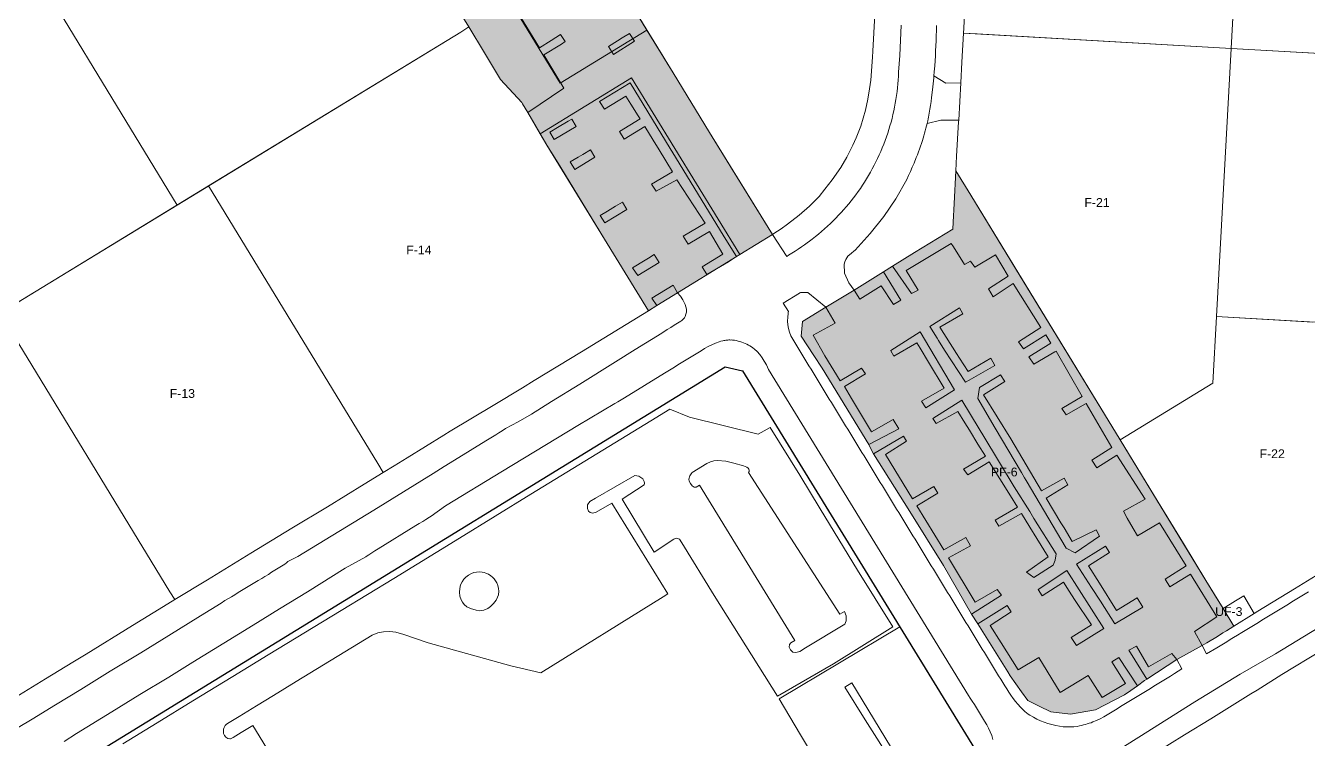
# Model space of a CAD drawing. Header units: metres. Extents: x 662613 to 666742, y 2728069 to 2732733.
# Drawn here: x 663728.6 to 663991.2, y 2729151.7 to 2729297.8 of the extents above; entities that cross this region are included whole.
import ezdxf
from ezdxf.enums import TextEntityAlignment as Align

# ---------------------------------------------------------------- set-up
doc = ezdxf.new("R2010")
doc.units = ezdxf.units.M
doc.header["$MEASUREMENT"] = 0
for name, color, linetype, lineweight in [('DQ_PLOT_ID', 252, 'Continuous', 18), ('Xref_DQ_MasterPlan_2024$0$DQ_PLOTS', 252, 'Continuous', 15), ('Xref_DQ_MasterPlan_2024$0$DQ_ROADS', 8, 'Continuous', 13)]:
    doc.layers.add(name, color=color, linetype=linetype, lineweight=lineweight)
doc.layers.add('Open area$0$INTENSIVE LANDSCAPING AND PLAZAS', color=7, linetype='Continuous', true_color=0xecf9e2)
doc.layers.add('Open area$0$PUBLIC PARKING', color=254, linetype='Continuous')
doc.styles.add('DQ_Plot_ID', font='arial.ttf')

# ---------------------------------------------------------------- blocks, each defined once
blk = doc.blocks.new('Xref_DQ_MasterPlan_2024$0$DQ_Roads_')
at = {"layer": 'Xref_DQ_MasterPlan_2024$0$DQ_ROADS'}
for points in [[(664001.8762, 2729179.8326), (663984.4582, 2729169.2213), (663977.234, 2729165.021), (663967.9045, 2729159.3423), (663956.453, 2729152.1504), (663953.5099, 2729150.2853)], [(663845.4909, 2729313.6981), (663859.0537, 2729291.5266), (663860.4332, 2729289.2714), (663861.1181, 2729288.1431), (663868.5413, 2729275.9138), (663881.432, 2729255.0547), (663884.3944, 2729250.5856), (663884.7304, 2729250.7932), (663885.4103, 2729251.215), (663886.074, 2729251.639), (663886.7296, 2729252.0604), (663887.3881, 2729252.5063), (663888.0331, 2729252.9603), (663889.6086, 2729254.1308), (663890.2382, 2729254.6249), (663890.8689, 2729255.1385), (663891.4895, 2729255.6602), (663892.0991, 2729256.189), (663892.7065, 2729256.731), (663893.3019, 2729257.2828), (663893.8851, 2729257.8495), (663894.4485, 2729258.4177), (663894.9929, 2729258.9841), (663895.524, 2729259.5639), (663896.0437, 2729260.1484), (663896.5624, 2729260.7435), (663897.066, 2729261.3425), (663897.5588, 2729261.9537), (663898.0482, 2729262.5774), (663898.5204, 2729263.2017), (663898.9853, 2729263.8351), (663899.4423, 2729264.4813), (663899.8791, 2729265.1347), (663900.303, 2729265.7957), (663900.7142, 2729266.4664), (663901.1163, 2729267.1435), (663901.5086, 2729267.8308), (663901.8865, 2729268.5239), (663902.2488, 2729269.2256), (663902.6038, 2729269.9314), (663902.956, 2729270.6432), (663903.2961, 2729271.3631), (663903.6266, 2729272.0836), (663903.9398, 2729272.8116), (663904.2328, 2729273.545), (663904.5159, 2729274.2832), (663904.7816, 2729275.0304), (663905.037, 2729275.781), (663905.2796, 2729276.5376), (663905.5141, 2729277.2964), (663905.7291, 2729278.0652), (663905.9308, 2729278.831), (663906.1197, 2729279.6019), (663906.2955, 2729280.379), (663906.461, 2729281.1586), (663906.605, 2729281.9405), (663906.7367, 2729282.7251), (663906.8543, 2729283.5139), (663906.9551, 2729284.3041), (663907.0484, 2729285.0967), (663907.1315, 2729285.8907), (663907.1832, 2729286.6904), (663907.2443, 2729287.4832), (663907.2328, 2729288.2802), (663907.5129, 2729291.7362), (663907.7868, 2729297.9341)], [(663727.0556, 2729154.1216), (663729.9212, 2729155.8376), (663734.688, 2729158.7657), (663739.8543, 2729161.9288), (663745.8584, 2729165.6166), (663752.1451, 2729169.4124), (663757.8983, 2729172.9676), (663764.3865, 2729176.9604), (663768.5733, 2729179.5519), (663769.3039, 2729180.1017), (663770.6926, 2729180.8901), (663771.4014, 2729181.3107), (663772.082, 2729181.7255), (663772.755, 2729182.1331), (663773.446, 2729182.5516), (663774.1365, 2729182.9682), (663774.8094, 2729183.3889), (663775.5042, 2729183.8008), (663776.1855, 2729184.2376), (663776.8792, 2729184.6255), (663777.5429, 2729185.0575), (663778.2502, 2729185.4633), (663778.9072, 2729185.901), (663779.5972, 2729186.3197), (663780.2739, 2729186.7288), (663780.9587, 2729187.1457), (663781.3037, 2729187.3482), (663781.6338, 2729187.5742), (663781.9505, 2729187.8339), (663782.2488, 2729188.1145), (663784.3087, 2729189.1073), (663799.8527, 2729198.6075), (663811.9645, 2729206.1001), (663814.236, 2729207.5739), (663816.3757, 2729208.8432), (663822.7528, 2729212.791), (663823.0905, 2729213.001), (663824.7873, 2729214.0516), (663825.4575, 2729214.4656), (663826.0945, 2729214.8618), (663826.7624, 2729215.3513), (663829.3828, 2729216.6772), (663832.1381, 2729218.2878), (663836.1901, 2729220.845), (663842.037, 2729224.4087), (663849.3001, 2729228.9689), (663853.3477, 2729231.4913), (663858.8179, 2729234.825), (663859.8824, 2729235.6136), (663860.6141, 2729236.0288), (663861.3359, 2729236.4685), (663862.0286, 2729236.8895), (663862.7053, 2729237.3137), (663862.8709, 2729237.4297), (663863.0281, 2729237.5571), (663863.1782, 2729237.6925), (663863.3185, 2729237.8382), (663863.4514, 2729237.9864), (663863.6017, 2729238.2513), (663863.716, 2729238.7165), (663863.8296, 2729239.1787), (663863.8707, 2729239.755), (663863.5908, 2729240.6942), (663863.094, 2729241.6922), (663862.612, 2729242.4492), (663862.0401, 2729243.1424), (663861.0947, 2729244.6662), (663856.7789, 2729242.0488), (663857.7579, 2729240.5185), (663856.0382, 2729239.4214), (663847.0698, 2729254.1185), (663835.287, 2729273.3471), (663831.3548, 2729280.0249), (663838.7574, 2729285.012), (663834.6282, 2729291.8734), (663838.2473, 2729294.0514), (663839.012, 2729294.5414), (663838.0581, 2729296.0383), (663836.1495, 2729294.8122), (663833.7769, 2729293.2881), (663828.0448, 2729302.6518)], [(663915.0509, 2729297.8246), (663915.0276, 2729296.7951), (663914.9971, 2729295.7657), (663914.9595, 2729294.7365), (663914.9145, 2729293.7076), (663914.8624, 2729292.679), (663914.803, 2729291.6508), (663914.7364, 2729290.6231), (663914.6625, 2729289.5959), (663914.5667, 2729288.3671), (663914.499, 2729287.5731), (663914.462, 2729287.1388), (663914.3442, 2729285.9119), (663914.2791, 2729285.2991), (663914.2091, 2729284.6868), (663914.0155, 2729283.0862), (663913.9122, 2729282.2864), (663913.8013, 2729281.4878), (663913.6805, 2729280.6908), (663913.5475, 2729279.896), (663913.4756, 2729279.4996), (663913.3999, 2729279.104), (663913.3199, 2729278.7093), (663913.2353, 2729278.3155), (663913.1206, 2729277.8081), (663913.1163, 2729277.7901), (663913.0007, 2729277.3019), (663912.8754, 2729276.7969), (663912.7448, 2729276.2933), (663912.6087, 2729275.7911), (663912.467, 2729275.2905), (663912.3196, 2729274.7916), (663912.1664, 2729274.2945), (663911.9761, 2729273.7079), (663911.7762, 2729273.1243), (663911.5679, 2729272.5436), (663911.3521, 2729271.9655), (663911.13, 2729271.3897), (663910.9025, 2729270.816), (663910.4358, 2729269.6736), (663910.076, 2729268.8215), (663909.7051, 2729267.974), (663909.3232, 2729267.1315), (663908.9304, 2729266.294), (663906.6885, 2729262.3318), (663904.256, 2729258.7687), (663901.4242, 2729255.2445), (663898.3965, 2729251.8505), (663898.1145, 2729251.6176), (663897.6023, 2729251.2238), (663896.9139, 2729250.6098), (663896.676, 2729250.2666), (663896.4625, 2729249.9076), (663896.2946, 2729249.4382), (663896.1543, 2729248.9597), (663896.2129, 2729247.1459), (663897.1015, 2729245.19), (663898.1685, 2729243.6817), (663899.3412, 2729241.7855), (663903.709, 2729244.5289), (663906.2295, 2729240.7131), (663907.7145, 2729241.6078), (663904.2095, 2729247.4315), (663906.0404, 2729248.5648), (663909.9218, 2729242.9864), (663911.3087, 2729243.6913), (663908.8232, 2729247.7002), (663918.0499, 2729253.241), (663918.5195, 2729252.5374), (663920.7669, 2729248.9091), (663922.018, 2729249.6175), (663922.8841, 2729248.3466), (663927.1049, 2729250.9006), (663929.715, 2729246.5092), (663925.6475, 2729243.9194), (663926.6298, 2729242.2659), (663930.7283, 2729245.0138), (663936.4184, 2729235.9901), (663931.8132, 2729233.0954), (663932.8198, 2729231.6546), (663937.4098, 2729234.5215), (663938.4705, 2729232.8075), (663933.9382, 2729229.9906), (663934.9723, 2729228.5185), (663939.2891, 2729231.0458), (663939.5335, 2729231.1931), (663944.8291, 2729221.8706), (663940.7215, 2729219.4591), (663941.5811, 2729218.1625), (663945.5395, 2729220.3795), (663945.6851, 2729220.4775), (663950.929, 2729211.4416), (663946.8687, 2729208.8786), (663947.8607, 2729207.2637), (663951.9282, 2729209.8896), (663957.7373, 2729200.8851), (663953.3049, 2729198.3999), (663954.0761, 2729197.0024), (663955.3104, 2729194.8668), (663956.1794, 2729193.3674), (663960.6652, 2729196.0185), (663966.14, 2729187.2069), (663961.8354, 2729184.4972), (663962.8081, 2729182.9255), (663967.0511, 2729185.4888), (663972.4506, 2729176.7996), (663967.8256, 2729173.7721), (663969.408, 2729170.8958), (663970.2971, 2729169.1664), (663972.4017, 2729170.451), (663973.0899, 2729170.8588), (663973.7739, 2729171.2713), (663974.4587, 2729171.6866), (663975.1411, 2729172.1027), (663975.8241, 2729172.5201), (663976.6725, 2729173.037), (663977.5185, 2729173.5562), (663978.2007, 2729173.9745), (663978.8849, 2729174.3926), (663979.5653, 2729174.8085), (663980.2485, 2729175.2255), (663980.9308, 2729175.6427), (663981.613, 2729176.0599), (663982.2968, 2729176.477), (663982.9786, 2729176.8937), (663983.6615, 2729177.3116), (663984.3442, 2729177.7297), (663985.0263, 2729178.1454), (663985.709, 2729178.5617), (663986.3919, 2729178.9789), (663987.0721, 2729179.399), (663987.7564, 2729179.8158), (663988.4379, 2729180.2314), (663989.1208, 2729180.6496), (663989.8037, 2729181.0657), (663990.4866, 2729181.4822), (663991.169, 2729181.8997)], [(663748.4739, 2729150.7438), (663755.481, 2729155.0444), (663762.8027, 2729159.5469), (663770.969, 2729164.5605), (663778.214, 2729168.9902), (663793.1372, 2729178.0748), (663803.9115, 2729184.6464), (663817.3558, 2729192.8858), (663832.0044, 2729201.864), (663856.5603, 2729216.8914), (663860.4723, 2729219.2693), (663864.4957, 2729217.656), (663878.5452, 2729214.144), (663880.9831, 2729215.5516), (663887.0405, 2729205.7483), (663891.2483, 2729198.8817), (663898.8791, 2729186.3311), (663906.1013, 2729174.7103), (663893.9277, 2729167.1439), (663882.4826, 2729160.5525), (663869.5402, 2729181.1365), (663862.8975, 2729191.9502), (663862.4328, 2729192.6681), (663861.7357, 2729192.8792), (663861.2709, 2729192.6862), (663857.2486, 2729189.9846), (663850.6904, 2729200.8898), (663855.1612, 2729203.8052), (663855.276, 2729204.1095), (663855.1668, 2729204.4806), (663854.8828, 2729205.0482), (663854.1183, 2729205.5721), (663853.2447, 2729205.7467), (663845.23, 2729201.0935), (663844.0609, 2729200.3726), (663843.6132, 2729199.6765), (663843.6132, 2729198.9307), (663843.7545, 2729198.399), (663844.1604, 2729198.16), (663844.6828, 2729198.0109), (663845.3295, 2729198.1849), (663848.581, 2729200.0529), (663860.0071, 2729181.504), (663859.0562, 2729180.9015), (663834.0375, 2729165.2879), (663827.8879, 2729166.7647), (663810.9798, 2729171.4429), (663805.964, 2729173.1393), (663804.3602, 2729173.6151), (663803.145, 2729173.7639), (663801.8515, 2729173.6934), (663800.6363, 2729173.4662), (663799.5219, 2729173.024), (663783.9453, 2729163.5453), (663779.2938, 2729160.6817), (663775.8251, 2729158.5463), (663772.2569, 2729156.3646), (663770.201, 2729155.1099), (663769.6712, 2729154.7856), (663769.4125, 2729154.5353), (663769.1823, 2729154.1277), (663769.0673, 2729153.7419), (663769.0304, 2729153.2527), (663769.0796, 2729152.8998), (663769.2685, 2729152.4647), (663769.515, 2729152.161), (663769.947, 2729151.8648), (663770.3453, 2729151.7909), (663770.4932, 2729151.8114), (663771.0466, 2729152.0661), (663772.6642, 2729153.0713), (663775.0615, 2729154.5041), (663778.5855, 2729148.6929)], [(663891.3388, 2729145.6402), (663887.1634, 2729152.6223), (663882.8073, 2729160.0023), (663907.5575, 2729174.7568), (663912.0192, 2729167.4649), (663916.8798, 2729159.5725), (663923.1022, 2729149.389)], [(663926.585, 2729151.6873), (663926.3392, 2729152.4567), (663926.0462, 2729153.2148), (663925.7037, 2729153.9571), (663925.3126, 2729154.6873), (663924.8868, 2729155.4037), (663924.4652, 2729156.0917), (663924.0483, 2729156.7727), (663923.6276, 2729157.4554), (663923.2077, 2729158.1355), (663922.7883, 2729158.8137), (663922.3591, 2729159.4901), (663921.919, 2729160.1557), (663921.5581, 2729160.659), (663880.6407, 2729227.4239), (663880.2287, 2729228.3782), (663879.783, 2729229.1189), (663879.3333, 2729229.8295), (663878.8475, 2729230.4867), (663878.294, 2729231.0897), (663877.7403, 2729231.5876), (663877.4544, 2729231.8222), (663877.1529, 2729232.0363), (663876.8444, 2729232.2372), (663876.5227, 2729232.4161), (663876.1987, 2729232.5963), (663875.863, 2729232.7536), (663875.5142, 2729232.9049), (663875.1559, 2729233.0322), (663874.7912, 2729233.1477), (663874.4193, 2729233.2377), (663874.0492, 2729233.3312), (663873.6735, 2729233.3987), (663873.479, 2729233.4332), (663873.2827, 2729233.4541), (663873.0854, 2729233.4616), (663872.8881, 2729233.4554), (663872.6933, 2729233.47), (663872.4979, 2729233.4709), (663872.3035, 2729233.453), (663872.1108, 2729233.4216), (663871.9103, 2729233.4031), (663871.7116, 2729233.3708), (663871.5117, 2729233.347), (663871.314, 2729233.3094), (663870.9121, 2729233.2115), (663870.5142, 2729233.1012), (663869.7782, 2729232.8163), (663869.0092, 2729232.4889), (663868.2714, 2729232.1029), (663867.5543, 2729231.6886), (663866.8606, 2729231.2658), (663866.1741, 2729230.8449), (663865.4961, 2729230.4308), (663864.811, 2729230.0129), (663864.1268, 2729229.5906), (663863.4466, 2729229.1751), (663862.7644, 2729228.7598), (663862.0793, 2729228.3387), (663861.3969, 2729227.9217), (663860.7146, 2729227.5069), (663860.0293, 2729227.0947), (663859.342, 2729226.6866), (663851.1247, 2729221.6402), (663850.4439, 2729221.2247), (663849.7833, 2729220.8199), (663849.1634, 2729220.421), (663841.6029, 2729215.9822), (663826.206, 2729206.5905), (663814.525, 2729199.4683), (663811.5889, 2729197.3833), (663811.2208, 2729197.1592), (663810.5187, 2729196.7266), (663809.8391, 2729196.321), (663809.1449, 2729195.8972), (663808.4606, 2729195.4858), (663800.6931, 2729190.6952), (663800.0175, 2729190.2832), (663799.3996, 2729189.9027), (663798.8156, 2729189.4881), (663798.4942, 2729189.2764), (663798.1884, 2729189.0428), (663793.9909, 2729186.7078), (663786.2701, 2729181.9269), (663780.5423, 2729178.389), (663775.1121, 2729175.0885), (663769.1183, 2729171.3696), (663762.7565, 2729167.4907), (663757.8531, 2729164.4555), (663751.9394, 2729160.8495), (663746.1997, 2729157.3087), (663738.9848, 2729152.9119), (663736.4599, 2729151.2809)]]:
    blk.add_lwpolyline(points, dxfattribs=at)
for points in [[(663852.1737, 2729296.2427), (663850.6898, 2729295.3265), (663849.7124, 2729294.723), (663847.857, 2729293.5774), (663848.8771, 2729291.9011), (663853.2286, 2729294.6133)], [(663916.9434, 2729286.0671), (663919.9909, 2729286.0782), (663919.5861, 2729278.4723), (663915.9076, 2729278.4956), (663913.1206, 2729277.8081), (663913.2353, 2729278.3155), (663913.3199, 2729278.7093), (663913.3999, 2729279.104), (663913.4756, 2729279.4996), (663913.5475, 2729279.896), (663913.6805, 2729280.6908), (663913.8013, 2729281.4878), (663913.9122, 2729282.2864), (663914.0155, 2729283.0862), (663914.2091, 2729284.6868), (663914.2791, 2729285.2991), (663914.3442, 2729285.9119), (663914.462, 2729287.1388), (663914.499, 2729287.5731)], [(663846.0565, 2729282.3001), (663847.0954, 2729280.7324), (663851.4051, 2729283.3881), (663852.4249, 2729281.774), (663853.9468, 2729279.3651), (663854.3559, 2729278.7176), (663850.1096, 2729276.1355), (663851.0596, 2729274.6073), (663855.3284, 2729277.2018), (663857.0287, 2729274.384), (663858.2288, 2729272.395), (663860.9613, 2729267.8661), (663856.7043, 2729265.3457), (663857.675, 2729263.9071), (663861.9041, 2729266.281), (663867.6627, 2729257.3803), (663863.1535, 2729254.7249), (663864.1622, 2729253.1051), (663868.5869, 2729255.6666), (663871.2955, 2729251.0431), (663867.0266, 2729248.44), (663868.0364, 2729246.8995), (663872.4758, 2729249.4423), (663874.0832, 2729250.5217), (663871.5556, 2729254.5945), (663861.5989, 2729270.9033), (663860.5409, 2729272.6362), (663852.3234, 2729286.0961)], [(663836.7499, 2729274.5211), (663841.2827, 2729277.1376), (663840.3477, 2729278.669), (663839.6222, 2729278.2331), (663837.4634, 2729276.9358), (663835.8973, 2729275.9946)], [(663845.0979, 2729270.9241), (663844.1862, 2729272.372), (663842.614, 2729271.4375), (663841.6881, 2729270.8872), (663840.0449, 2729269.9105), (663841.0005, 2729268.3457)], [(663851.6643, 2729260.1544), (663850.721, 2729261.695), (663849.3117, 2729260.849), (663847.6778, 2729259.8681), (663846.1932, 2729258.9769), (663847.1516, 2729257.4715)], [(663858.2493, 2729249.3455), (663857.2549, 2729250.9811), (663856.0473, 2729250.2348), (663855.3713, 2729249.817), (663852.8228, 2729248.2421), (663853.865, 2729246.6861)], [(663964.212, 2729168.0375), (663963.224, 2729169.2866), (663958.4213, 2729166.5199), (663955.9514, 2729170.7368), (663954.44, 2729169.9186), (663958.0824, 2729164.0385), (663957.6284, 2729163.7129), (663956.1881, 2729162.6648), (663952.3674, 2729168.4719), (663950.9339, 2729167.5291), (663953.721, 2729163.1579), (663948.9593, 2729160.2312), (663946.103, 2729164.7313), (663940.3329, 2729161.2582), (663935.9993, 2729168.4379), (663931.7491, 2729165.9011), (663928.2572, 2729171.468), (663926.0114, 2729174.9975), (663930.3456, 2729177.766), (663929.5193, 2729179.0766), (663923.5127, 2729175.3359), (663922.2067, 2729177.3362), (663928.3124, 2729181.1991), (663927.4874, 2729182.3884), (663922.948, 2729179.8095), (663917.4903, 2729188.8224), (663921.9915, 2729191.2819), (663921.0103, 2729193.0187), (663916.5606, 2729190.5029), (663911.0166, 2729199.4872), (663915.3389, 2729202.1063), (663914.5154, 2729203.4774), (663910.0976, 2729200.9351), (663904.6193, 2729210.0296), (663908.9054, 2729212.7347), (663908.2446, 2729213.7752), (663902.131, 2729210.1823), (663901.171, 2729212.0373), (663907.322, 2729215.2849), (663906.16, 2729217.1463), (663901.7429, 2729214.6751), (663897.6127, 2729221.4648), (663896.218, 2729223.9235), (663900.5089, 2729226.5176), (663899.6975, 2729227.7149), (663895.3262, 2729225.1075), (663892.1744, 2729230.24), (663889.818, 2729234.4187), (663894.2619, 2729236.9133), (663892.367, 2729240.1839), (663888.674, 2729243.1976), (663887.9719, 2729243.2099), (663887.27, 2729243.1918), (663887.1677, 2729243.1523), (663887.0654, 2729243.1128), (663886.9696, 2729243.0595), (663883.6582, 2729241.0174), (663884.7329, 2729239.2747), (663884.6942, 2729239.0835), (663884.6556, 2729238.8922), (663884.5641, 2729238.1058), (663884.5542, 2729237.3121), (663884.6096, 2729236.5381), (663884.7438, 2729235.778), (663884.9617, 2729235.0488), (663885.2422, 2729234.3378), (663885.5925, 2729233.6296), (663885.9999, 2729232.9465), (663886.416, 2729232.268), (663886.8318, 2729231.5826), (663887.2503, 2729230.9011), (663887.6735, 2729230.2206), (663888.0862, 2729229.5355), (663888.5009, 2729228.853), (663888.9161, 2729228.1698), (663889.3435, 2729227.4803), (663889.7505, 2729226.8037), (663890.1724, 2729226.1231), (663890.5954, 2729225.4483), (663891.0061, 2729224.7533), (663891.4279, 2729224.0681), (663891.8417, 2729223.394), (663892.2548, 2729222.7099), (663892.6749, 2729222.0297), (663893.0888, 2729221.3439), (663893.5092, 2729220.6637), (663893.9273, 2729219.9812), (663894.3435, 2729219.2978), (663894.7602, 2729218.6159), (663895.1759, 2729217.9327), (663895.596, 2729217.2519), (663896.016, 2729216.5705), (663896.4321, 2729215.8852), (663896.8484, 2729215.2049), (663897.2671, 2729214.5228), (663897.6855, 2729213.8397), (663898.1046, 2729213.1556), (663898.5227, 2729212.4789), (663898.9363, 2729211.7917), (663899.3567, 2729211.1091), (663899.7717, 2729210.4276), (663900.1938, 2729209.7452), (663900.6092, 2729209.0615), (663901.026, 2729208.3794), (663901.4438, 2729207.6961), (663901.8614, 2729207.015), (663902.2747, 2729206.3331), (663902.6938, 2729205.6485), (663903.1175, 2729204.9704), (663903.5322, 2729204.2832), (663903.9533, 2729203.6049), (663904.367, 2729202.9215), (663904.7864, 2729202.2364), (663905.2071, 2729201.5577), (663905.6205, 2729200.8733), (663906.0405, 2729200.1931), (663906.4566, 2729199.5119), (663906.875, 2729198.8282), (663907.2935, 2729198.1444), (663907.7133, 2729197.4643), (663908.1282, 2729196.7803), (663908.5496, 2729196.1004), (663908.9656, 2729195.4165), (663909.3813, 2729194.7331), (663909.7986, 2729194.0517), (663910.2164, 2729193.3696), (663910.6355, 2729192.6861), (663911.0539, 2729192.0031), (663911.4697, 2729191.3227), (663911.888, 2729190.6407), (663912.3051, 2729189.9559), (663912.7223, 2729189.2747), (663913.141, 2729188.591), (663913.556, 2729187.9081), (663913.9723, 2729187.2303), (663914.392, 2729186.5447), (663914.8094, 2729185.8617), (663915.2289, 2729185.1807), (663915.645, 2729184.4985), (663916.0626, 2729183.8166), (663916.4784, 2729183.1331), (663916.8958, 2729182.4498), (663917.3139, 2729181.7673), (663917.7319, 2729181.0868), (663918.1484, 2729180.4047), (663918.5685, 2729179.7194), (663918.9859, 2729179.0386), (663919.4035, 2729178.3586), (663919.8196, 2729177.6749), (663920.2369, 2729176.9914), (663920.6534, 2729176.3104), (663921.0737, 2729175.6272), (663921.4904, 2729174.9452), (663921.9088, 2729174.2632), (663922.3262, 2729173.5799), (663922.7471, 2729172.8943), (663923.1608, 2729172.2165), (663923.5804, 2729171.5324), (663923.9978, 2729170.8483), (663924.4159, 2729170.1684), (663924.8322, 2729169.4854), (663925.251, 2729168.8007), (663925.6681, 2729168.1203), (663926.0859, 2729167.437), (663926.5033, 2729166.7543), (663926.9217, 2729166.0733), (663927.3391, 2729165.3903), (663927.7562, 2729164.7106), (663928.1766, 2729164.0265), (663928.5939, 2729163.3493), (663929.0145, 2729162.6699), (663929.4278, 2729162.0057), (663929.8575, 2729161.3354), (663930.2661, 2729160.7111), (663930.7381, 2729160.0764), (663931.2114, 2729159.471), (663931.6992, 2729158.882), (663932.2354, 2729158.2917), (663932.8446, 2729157.6752), (663933.1443, 2729157.3726), (663933.464, 2729157.0912), (663933.8107, 2729156.8582), (663934.1728, 2729156.6498), (663934.8733, 2729156.2136), (663935.594, 2729155.8352), (663936.3373, 2729155.5054), (663937.0877, 2729155.2215), (663937.8562, 2729154.9671), (663939.4463, 2729154.5338), (663940.9568, 2729154.2818), (663941.7623, 2729154.2251), (663942.4353, 2729154.2251), (663943.1489, 2729154.2805), (663943.8341, 2729154.3481), (663944.3058, 2729154.457), (663944.7406, 2729154.5572), (663945.1315, 2729154.6378), (663945.5158, 2729154.7454), (663945.9088, 2729154.8454), (663946.2939, 2729154.9726), (663946.6801, 2729155.0961), (663947.0567, 2729155.2462), (663947.8081, 2729155.5614), (663948.5447, 2729155.9188), (663949.263, 2729156.3075), (663949.9712, 2729156.7258), (663950.6725, 2729157.1393), (663951.3597, 2729157.5525), (663952.0412, 2729157.9651), (663952.7277, 2729158.3817), (663953.4121, 2729158.7967), (663954.7776, 2729159.625), (663955.4615, 2729160.0393), (663956.1464, 2729160.459), (663956.8298, 2729160.8772), (663957.5127, 2729161.292), (663958.1945, 2729161.7132), (663958.8786, 2729162.1291), (663959.5583, 2729162.5465), (663960.2405, 2729162.9663), (663960.9226, 2729163.3868), (663961.6034, 2729163.8059), (663962.2841, 2729164.2261), (663962.9653, 2729164.646), (663963.7617, 2729165.1775), (663965.285, 2729166.1073)], [(663913.6484, 2729236.2367), (663915.179, 2729233.8039), (663915.4422, 2729233.3856), (663916.6981, 2729231.3895), (663920.9884, 2729224.815), (663921.7223, 2729225.1995), (663927.0066, 2729228.22), (663926.1924, 2729229.7528), (663921.5197, 2729227.0376), (663919.7669, 2729229.7462), (663919.1536, 2729230.6941), (663915.6835, 2729236.0566), (663920.4114, 2729238.8206), (663919.7593, 2729240.045)], [(663912.8267, 2729219.5406), (663918.6912, 2729223.2568), (663911.7118, 2729235.1071), (663905.6555, 2729231.3012), (663905.697, 2729231.2202), (663906.3277, 2729230.1156), (663911.0091, 2729232.8833), (663911.6706, 2729231.79), (663913.4221, 2729228.8952), (663916.6154, 2729223.6172), (663911.9917, 2729220.903)], [(663928.1602, 2729226.3042), (663923.8636, 2729223.7493), (663923.4685, 2729221.485), (663927.0718, 2729215.3747), (663932.4208, 2729206.3041), (663933.0576, 2729205.2242), (663933.3859, 2729204.6705), (663941.5792, 2729190.8519), (663943.4186, 2729189.8851), (663948.3866, 2729193.3049), (663947.7004, 2729194.5658), (663942.8066, 2729192.2072), (663941.153, 2729194.9647), (663940.5228, 2729196.0156), (663937.4706, 2729201.1052), (663941.9302, 2729203.8276), (663941.1381, 2729205.1688), (663936.5495, 2729202.5899), (663930.2475, 2729213.1985), (663924.6605, 2729222.2515), (663929.0331, 2729224.9379)], [(663934.9291, 2729184.8375), (663938.9466, 2729187.3552), (663939.3043, 2729188.3726), (663939.5268, 2729189.674), (663934.991, 2729196.9386), (663934.1258, 2729198.3243), (663930.9506, 2729203.4096), (663924.7189, 2729213.7176), (663923.7613, 2729215.3014), (663920.236, 2729221.1327), (663914.2639, 2729217.394), (663914.9741, 2729216.3279), (663919.412, 2729218.8501), (663920.841, 2729216.5006), (663921.7676, 2729214.977), (663923.5009, 2729212.1271), (663925.0367, 2729209.6904), (663920.5746, 2729207.0142), (663921.4656, 2729205.8619), (663925.7963, 2729208.4854), (663930.179, 2729201.532), (663931.5889, 2729199.2577), (663927.0303, 2729196.5891), (663927.8194, 2729195.3116), (663932.4061, 2729197.9395), (663934.1267, 2729195.1639), (663935.5876, 2729192.8074), (663937.9093, 2729189.0622), (663933.4572, 2729185.9515)], [(663865.4553, 2729203.3151), (663865.8416, 2729203.2917), (663866.544, 2729203.6995), (663886.0174, 2729171.9338), (663885.1877, 2729171.4231), (663884.913, 2729171.0936), (663884.891, 2729170.5476), (663885.1736, 2729169.9985), (663885.6131, 2729169.5435), (663886.2097, 2729169.4808), (663887.048, 2729169.6906), (663888.2123, 2729170.3952), (663896.2787, 2729175.2769), (663896.5111, 2729175.9559), (663896.5412, 2729176.9699), (663896.2244, 2729177.877), (663895.2311, 2729177.318), (663876.5331, 2729206.2969), (663876.6703, 2729206.5423), (663876.6857, 2729206.8267), (663876.6199, 2729207.0102), (663876.4764, 2729207.2226), (663876.2373, 2729207.4032), (663875.545, 2729207.6991), (663873.5482, 2729208.2148), (663871.9312, 2729208.6309), (663870.227, 2729208.8148), (663869.4233, 2729208.7374), (663868.7843, 2729208.5245), (663868.0318, 2729208.1581), (663864.9827, 2729206.3175), (663864.7763, 2729206.0528), (663864.5539, 2729205.6199), (663864.3549, 2729204.9531), (663864.3783, 2729204.5319), (663864.6593, 2729204.099), (663865.0339, 2729203.5842)], [(663949.6454, 2729191.2719), (663943.6933, 2729187.5651), (663946.7564, 2729182.803), (663948.5882, 2729179.955), (663951.5661, 2729175.3254), (663957.2562, 2729178.7598), (663956.1254, 2729180.6332), (663951.8752, 2729178.0964), (663948.3833, 2729183.6632), (663946.1376, 2729187.1928), (663950.4717, 2729189.9613)], [(663822.01, 2729185.9271), (663821.4943, 2729185.9844), (663820.832, 2729185.947), (663820.3205, 2729185.8345), (663819.8191, 2729185.6556), (663819.1998, 2729185.3326), (663818.678, 2729184.9236), (663818.2534, 2729184.4532), (663817.9056, 2729183.9471), (663817.6146, 2729183.3363), (663817.4187, 2729182.5855), (663817.3493, 2729181.8268), (663817.4742, 2729180.9851), (663817.6989, 2729180.2697), (663817.9819, 2729179.7873), (663818.3231, 2729179.3298), (663818.8891, 2729178.8556), (663819.6419, 2729178.4713), (663820.7788, 2729178.1074), (663821.574, 2729178.0183), (663822.3914, 2729178.1668), (663823.1716, 2729178.5085), (663823.7191, 2729178.8978), (663824.3707, 2729179.5153), (663824.8785, 2729180.2004), (663825.1916, 2729180.8009), (663825.3447, 2729181.2478), (663825.4116, 2729182.057), (663825.3669, 2729182.5973), (663825.2499, 2729183.1612), (663825.0124, 2729183.7085), (663824.7513, 2729184.1734), (663824.4599, 2729184.5671), (663824.1298, 2729184.8941), (663823.7808, 2729185.1795), (663823.3055, 2729185.5042), (663822.8011, 2729185.7215), (663822.4361, 2729185.834)], [(663949.3242, 2729174.3525), (663941.684, 2729186.2308), (663935.8426, 2729182.3519), (663936.6925, 2729181.0565), (663941.0091, 2729183.8523), (663942.1879, 2729182.0394), (663943.2895, 2729180.345), (663946.7383, 2729175.1148), (663942.6043, 2729172.5544), (663943.6672, 2729170.8764)], [(663914.2026, 2729147.3991), (663913.8334, 2729148.4648), (663908.4934, 2729145.5209), (663908.3389, 2729145.7357), (663904.4564, 2729152.1564), (663897.6985, 2729163.2572), (663896.2851, 2729162.4003), (663900.4515, 2729155.7), (663903.2721, 2729151.164), (663907.3015, 2729144.6843), (663901.3634, 2729141.0751), (663902.3663, 2729140.0121), (663903.5148, 2729139.6254), (663905.0508, 2729139.654), (663913.4265, 2729144.7764), (663913.9204, 2729145.3009), (663914.2026, 2729146.3661)]]:
    blk.add_lwpolyline(points, close=True, dxfattribs=at)
blk = doc.blocks.new('Xref_DQ_MasterPlan_2024')
at = {"layer": 'Xref_DQ_MasterPlan_2024$0$DQ_PLOTS'}
for points in [[(663855.76, 2729296.9), (663838, 2729286.05), (663783.24, 2729375.64), (663783.3, 2729375.74), (663786.52, 2729380.32), (663790.34, 2729386.78), (663791.78, 2729389.27), (663793.31, 2729391.88), (663794.34, 2729393.64), (663795.49, 2729395.37), (663803.79, 2729381.77), (663806.46, 2729377.4), (663816.89, 2729360.4), (663817.22, 2729359.86), (663820.37, 2729354.72), (663821.78, 2729352.41), (663822.87, 2729350.64), (663827.72, 2729342.73), (663833.44, 2729333.41), (663842.03, 2729319.36), (663845.49, 2729313.7), (663847.41, 2729310.56), (663849.44, 2729307.24), (663855.76, 2729296.9)], [(663979.41, 2729367.95), (663975.33, 2729293.17), (663923.36, 2729296.12), (663920.54, 2729296.28), (663920.6, 2729297.27), (663921.07, 2729305.83), (663921.48, 2729313.41), (663921.85, 2729319.98), (663922.32, 2729328.3), (663922.54, 2729332.19), (663923.06, 2729342.17), (663923.6, 2729351.38), (663923.84, 2729355.96), (663924.25, 2729363.66), (663924.55, 2729368.48), (663927.22, 2729370.9), (663933.54, 2729370.57), (663938.87, 2729370.22), (663946.27, 2729369.8), (663955.71, 2729369.29), (663966.45, 2729368.68), (663971.34, 2729368.38), (663978.61, 2729368), (663979.41, 2729367.95)], [(663759.59, 2729261.08), (663722.01, 2729322.7), (663721.42, 2729323.67), (663726.76, 2729326.91), (663738.05, 2729333.89), (663741.18, 2729335.77), (663745.15, 2729338.32), (663750.15, 2729341.82), (663754.9, 2729345.51), (663760.58, 2729350.18), (663764.75, 2729354.05), (663767.7, 2729356.96), (663770.77, 2729360.19), (663774.2, 2729364.06), (663776.33, 2729366.65), (663777, 2729367.48), (663782.55, 2729358.33), (663789.7, 2729346.28), (663800.53, 2729328.2), (663808.3, 2729315.73), (663815.27, 2729304.16), (663819.29, 2729297.55), (663817.68, 2729296.51), (663759.59, 2729261.08)], [(663801.77, 2729206.33), (663800.63, 2729208.19), (663765.99, 2729264.99), (663817.68, 2729296.51), (663819.29, 2729297.55), (663822.49, 2729292.28), (663825.8, 2729286.79), (663830.14, 2729282.09), (663830.28, 2729281.84), (663831.35, 2729280.02), (663835.29, 2729273.35), (663838.1, 2729268.75), (663847.07, 2729254.12), (663856.04, 2729239.42), (663842.35, 2729231.06), (663832.66, 2729225.14), (663830.28, 2729223.69), (663824.29, 2729220.04), (663815.47, 2729214.76), (663814.2, 2729213.98), (663806.67, 2729209.34), (663804, 2729207.7), (663801.77, 2729206.33), (663801.77, 2729206.33)], [(663919, 2729268.11), (663919.16, 2729271.11), (663919.57, 2729278.15), (663919.59, 2729278.47), (663919.99, 2729286.08), (663920.22, 2729290.33), (663920.54, 2729296.28), (663975.33, 2729293.17), (663972.36, 2729238.25), (663971.59, 2729224.61), (663952.61, 2729213.04), (663922.07, 2729263.08), (663919, 2729268.11)], [(664032.48, 2729289.92), (664031.72, 2729288.96), (664030.96, 2729288.12), (664029.32, 2729286.66), (664024.53, 2729282.35), (664018.2, 2729276.69), (664013.79, 2729272.72), (664013.37, 2729265.37), (664013.19, 2729261.89), (664012.89, 2729256.11), (664012.37, 2729247.44), (664012.04, 2729241.06), (664011.75, 2729236.02), (664011.66, 2729236.02), (663972.36, 2729238.25), (663975.33, 2729293.17), (664000.74, 2729291.73), (664032.48, 2729289.92)], [(663857.76, 2729240.52), (663856.04, 2729239.42), (663847.07, 2729254.12), (663838.1, 2729268.75), (663836.55, 2729271.29), (663835.29, 2729273.35), (663833.9, 2729275.69), (663852.56, 2729287.16), (663874.79, 2729250.97), (663866.81, 2729246.07), (663862.04, 2729243.14), (663857.76, 2729240.52)], [(663973.69, 2729173.48), (663972.53, 2729172.76), (663970.39, 2729171.43), (663969.41, 2729170.9), (663964.21, 2729168.04), (663958.08, 2729164.04), (663957.63, 2729163.71), (663956.19, 2729162.66), (663954.82, 2729161.67), (663953.49, 2729160.83), (663947.57, 2729157.71), (663942.48, 2729156.85), (663938.47, 2729157.34), (663936.03, 2729158.48), (663933.75, 2729159.66), (663932.42, 2729161.45), (663930.12, 2729164.72), (663929.62, 2729165.52), (663923.51, 2729175.34), (663922.21, 2729177.34), (663916.48, 2729187.29), (663909.57, 2729198.33), (663902.13, 2729210.18), (663901.53, 2729211.34), (663901.17, 2729212.04), (663891.6, 2729227.69), (663889.92, 2729230.26), (663887.31, 2729234.24), (663887.59, 2729237.26), (663892.37, 2729240.18), (663898.17, 2729243.68), (663904.21, 2729247.43), (663906.04, 2729248.56), (663910.56, 2729251.39), (663918.36, 2729256.12), (663918.44, 2729257.56), (663918.64, 2729261.41), (663919, 2729268.11), (663922.07, 2729263.08), (663931.21, 2729248.1), (663952.61, 2729213.04), (663960.41, 2729200.26), (663965.6, 2729191.76), (663970.19, 2729184.23), (663972.38, 2729180.65), (663973.7, 2729178.49), (663975.91, 2729174.86), (663974.38, 2729173.91), (663973.69, 2729173.48)], [(663801.77, 2729206.33), (663797.88, 2729203.95), (663790.34, 2729199.33), (663783.08, 2729194.96), (663774.63, 2729189.8), (663765.76, 2729184.36), (663759.08, 2729180.29), (663758.1, 2729181.9), (663723.31, 2729238.95), (663765.99, 2729264.99), (663800.63, 2729208.19), (663801.77, 2729206.33)], [(663759.08, 2729180.29), (663756.75, 2729178.86), (663750.45, 2729174.98), (663740.95, 2729169.16), (663738.21, 2729167.48), (663732.64, 2729164.08), (663723.75, 2729158.59), (663716.47, 2729154.15), (663715.57, 2729155.6), (663680.38, 2729212.82), (663680.62, 2729212.92), (663723.31, 2729238.95), (663758.1, 2729181.9), (663759.08, 2729180.29)], [(663975.91, 2729174.86), (663973.7, 2729178.49), (663976.24, 2729180.04), (663977.97, 2729181.09), (663980.08, 2729177.45), (663975.91, 2729174.86)], [(663994.61, 2729168.61), (663997.65, 2729163.62), (664021.24, 2729124.93), (663987.35, 2729104.54), (663984.23, 2729109.58), (663974.16, 2729125.84), (663967.16, 2729137.15), (663967.16, 2729137.15), (663962.54, 2729144.61), (663959.85, 2729148.94), (663962.74, 2729150.69), (663965.84, 2729152.64), (663971.17, 2729155.92), (663979.42, 2729161.02), (663980.66, 2729161.79), (663985.74, 2729164.94), (663993.84, 2729169.87), (663994.13, 2729169.39), (663994.61, 2729168.61)]]:
    blk.add_lwpolyline(points, close=True, dxfattribs=at)
for points in [[(663783.24, 2729375.64), (663838, 2729286.05), (663855.76, 2729296.9), (663861.12, 2729288.14), (663868.54, 2729275.91), (663873.25, 2729268.29), (663881.43, 2729255.05), (663874.79, 2729250.97), (663874.79, 2729250.97), (663852.56, 2729287.16), (663833.9, 2729275.69), (663831.35, 2729280.02), (663830.28, 2729281.84), (663830.14, 2729282.09), (663825.8, 2729286.79), (663822.49, 2729292.28), (663819.29, 2729297.55), (663815.27, 2729304.16)], [(663902.39, 2729300.1), (663901.98, 2729292.57), (663901.91, 2729291.34), (663901.61, 2729286.64), (663901.33, 2729284.86), (663900.96, 2729282.79), (663900.5, 2729280.53), (663899.52, 2729277.21), (663898.62, 2729274.87), (663897.92, 2729273.32), (663896.69, 2729270.9), (663895.42, 2729268.75), (663893.67, 2729266.23), (663892.18, 2729264.34), (663891, 2729262.87), (663889.05, 2729260.87), (663886.92, 2729259.01), (663884.5, 2729257.16), (663883.22, 2729256.22), (663881.74, 2729255.25), (663881.43, 2729255.05), (663868.54, 2729275.91), (663861.12, 2729288.14), (663860.43, 2729289.27), (663847.41, 2729310.56)], [(664032.48, 2729289.92), (663975.33, 2729293.17), (663978.9, 2729358.64), (663979.41, 2729367.95), (663985, 2729367.62), (663991.61, 2729367.22)], [(663722.01, 2729322.7), (663759.59, 2729261.08), (663759.59, 2729261.08), (663680.62, 2729212.92)], [(663993.63, 2729185.77), (663988.36, 2729182.54), (663980.81, 2729177.91), (663980.08, 2729177.45), (663977.97, 2729181.09), (663976.24, 2729180.04), (663973.7, 2729178.49), (663970.19, 2729184.23), (663952.61, 2729213.04), (663971.59, 2729224.61), (663972.36, 2729238.25), (663992.09, 2729237.13)]]:
    blk.add_lwpolyline(points, dxfattribs=at)
blk.add_lwpolyline([(663778.12, 2729042.37), (663776.05, 2729045.73), (663771.78, 2729043.11), (663773.85, 2729039.74), (663772.7, 2729039.04), (663735.85, 2729016.42, -0.195414), (663723.39, 2729014.52), (663640.95, 2729034.44), (663639.3, 2729037.14), (663648.91, 2729076.47), (663649, 2729076.88, -0.21445), (663668.46, 2729103.17), (663871.8, 2729227.96), (663875.34, 2729227.12), (663923.35, 2729148.94), (663921.64, 2729141.96), (663885.24, 2729119.64), (663868.08, 2729109.05), (663812.6, 2729072.46), (663778.96, 2729042.91), (663778.12, 2729042.37)], format="xyb", close=True, dxfattribs=at)
blk.add_blockref('Xref_DQ_MasterPlan_2024$0$DQ_Roads_', (0, 0))
blk = doc.blocks.new('Open area')
at = {"layer": 'Open area$0$INTENSIVE LANDSCAPING AND PLAZAS'}
blk.add_hatch(color=256, dxfattribs=at).paths.add_polyline_path([(663874.79, 2729250.97), (663852.56, 2729287.16), (663833.9, 2729275.69), (663831.35, 2729280.02), (663830.28, 2729281.84), (663830.14, 2729282.09), (663825.8, 2729286.79), (663822.49, 2729292.28), (663819.29, 2729297.55), (663815.27, 2729304.16), (663808.3, 2729315.73), (663804.67, 2729321.56), (663800.53, 2729328.2), (663789.7, 2729346.28), (663782.55, 2729358.33), (663777, 2729367.48), (663781.15, 2729372.67), (663783.24, 2729375.64), (663838, 2729286.05), (663855.76, 2729296.9), (663861.12, 2729288.14), (663868.54, 2729275.91), (663873.25, 2729268.29), (663881.43, 2729255.05), (663874.79, 2729250.97)], flags=0)
at = {"layer": 'Open area$0$PUBLIC PARKING'}
for points in [[(663855.76, 2729296.9), (663838, 2729286.05), (663783.24, 2729375.64), (663783.3, 2729375.74), (663786.52, 2729380.32), (663790.34, 2729386.78), (663791.78, 2729389.27), (663793.31, 2729391.88), (663794.34, 2729393.64), (663795.49, 2729395.37), (663803.79, 2729381.77), (663806.46, 2729377.4), (663816.89, 2729360.4), (663817.22, 2729359.86), (663820.37, 2729354.72), (663821.78, 2729352.41), (663822.87, 2729350.64), (663827.72, 2729342.73), (663833.44, 2729333.41), (663842.03, 2729319.36), (663845.49, 2729313.7), (663847.41, 2729310.56), (663849.44, 2729307.24), (663855.76, 2729296.9)], [(663857.76, 2729240.52), (663856.04, 2729239.42), (663847.07, 2729254.12), (663838.1, 2729268.75), (663836.55, 2729271.29), (663835.29, 2729273.35), (663833.9, 2729275.69), (663852.56, 2729287.16), (663874.79, 2729250.97), (663866.81, 2729246.07), (663862.04, 2729243.14), (663857.76, 2729240.52)], [(663973.69, 2729173.48), (663972.53, 2729172.76), (663970.39, 2729171.43), (663969.41, 2729170.9), (663964.21, 2729168.04), (663958.08, 2729164.04), (663957.63, 2729163.71), (663956.19, 2729162.66), (663954.82, 2729161.67), (663953.49, 2729160.83), (663947.57, 2729157.71), (663942.48, 2729156.85), (663938.47, 2729157.34), (663936.03, 2729158.48), (663933.75, 2729159.66), (663932.42, 2729161.45), (663930.12, 2729164.72), (663929.62, 2729165.52), (663923.51, 2729175.34), (663922.21, 2729177.34), (663916.48, 2729187.29), (663909.57, 2729198.33), (663902.13, 2729210.18), (663901.53, 2729211.34), (663901.17, 2729212.04), (663891.6, 2729227.69), (663889.92, 2729230.26), (663887.31, 2729234.24), (663887.59, 2729237.26), (663892.37, 2729240.18), (663898.17, 2729243.68), (663904.21, 2729247.43), (663906.04, 2729248.56), (663910.56, 2729251.39), (663918.36, 2729256.12), (663918.44, 2729257.56), (663918.64, 2729261.41), (663919, 2729268.11), (663922.07, 2729263.08), (663931.21, 2729248.1), (663952.61, 2729213.04), (663960.41, 2729200.26), (663965.6, 2729191.76), (663970.19, 2729184.23), (663972.38, 2729180.65), (663973.7, 2729178.49), (663975.91, 2729174.86), (663974.38, 2729173.91), (663973.69, 2729173.48)]]:
    blk.add_hatch(color=256, dxfattribs=at).paths.add_polyline_path(points, flags=0)

msp = doc.modelspace()

# ---------------------------------------------------------------- linework, layer by layer
msp.add_lwpolyline([(663668.46, 2729103.17), (663871.8, 2729227.96), (663875.34, 2729227.12), (663923.35, 2729148.94), (663921.64, 2729141.96), (663868.08, 2729109.05), (663812.6, 2729072.46), (663778.96, 2729042.91), (663735.85, 2729016.42), (663734.82, 2729015.86), (663733.75, 2729015.37), (663732.66, 2729014.95), (663731.53, 2729014.61), (663730.39, 2729014.35), (663729.22, 2729014.17), (663728.05, 2729014.08)])

# ---------------------------------------------------------------- block references
for name in ['Xref_DQ_MasterPlan_2024', 'Open area']:
    msp.add_blockref(name, (0, 0))

# ---------------------------------------------------------------- texts
at = {"layer": 'DQ_PLOT_ID', "style": 'DQ_Plot_ID'}
for s, p in [('F-21', (663947.9, 2729260.71)), ('F-14', (663809.06, 2729250.99)), ('F-13', (663760.64, 2729221.61)), ('F-22', (663983.76, 2729209.27)), ('PF-6', (663928.91, 2729205.53)), ('UF-3', (663974.88, 2729176.95))]:
    msp.add_text(s, height=1.8, dxfattribs=at).set_placement(p, align=Align.CENTER)

doc.saveas('drawing.dxf')
